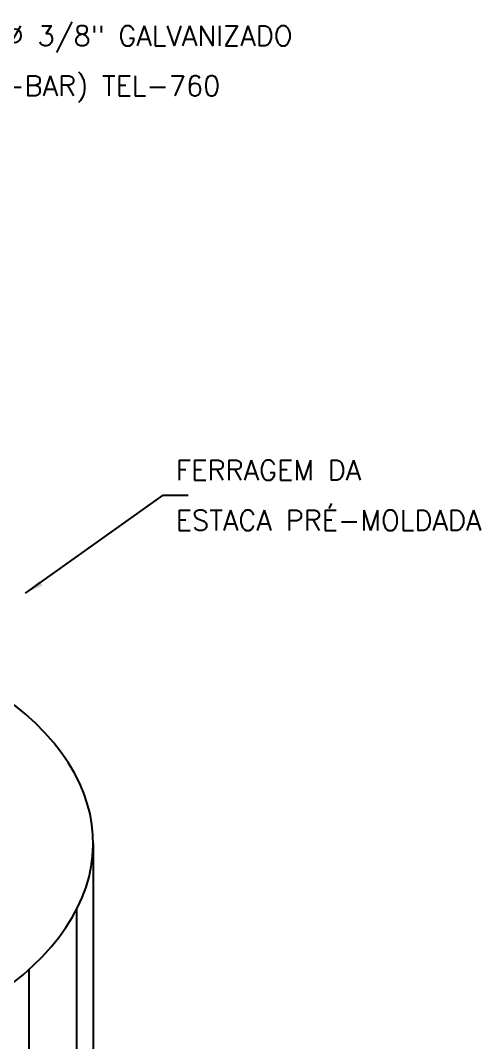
# Model space of a CAD drawing. Header units: millimetres. Extents: x -5876.6 to -5863.8, y -4440.8 to -4422.2.
# Drawn here: x -5868.39 to -5863.8, y -4432.44 to -4422.25 of the extents above; entities that cross this region are included whole.
import ezdxf

# ---------------------------------------------------------------- set-up
doc = ezdxf.new("R2010")
doc.units = ezdxf.units.MM
doc.header["$LTSCALE"] = 10
doc.layers.add('Termotécnica', color=7, linetype='Continuous')
doc.styles.add('r80', font='romans.shx')

msp = doc.modelspace()

# ---------------------------------------------------------------- linework, layer by layer
at = {"layer": 'Termotécnica', "color": 2}
for p, q in [((-5868.34, -4427.959), (-5866.968, -4426.984)), ((-5866.968, -4426.984), (-5866.718, -4426.984)), ((-5867.829, -4436.841), (-5867.829, -4431.11)), ((-5868.304, -4437.57), (-5868.304, -4431.711))]:
    msp.add_line(p, q, dxfattribs=at)
at = {"layer": 'Termotécnica', "color": 3}
msp.add_line((-5867.666, -4430.456), (-5867.666, -4435.8), dxfattribs=at)
msp.add_ellipse((-5871.689, -4430.456), major_axis=(-4.023, 0), ratio=0.577261, start_param=5.645125, end_param=10.06187, dxfattribs=at)
at = {"layer": 'Termotécnica', "color": 2}
msp.add_solid([(-5868.173, -4427.885), (-5868.205, -4427.835), (-5868.34, -4427.959)], dxfattribs=at)

# ---------------------------------------------------------------- texts
at = {"layer": 'Termotécnica', "color": 2, "style": 'r80'}
for s, p in [('VERGALHÃO %%c 3/8" GALVANIZADO', (-5870.176, -4422.5)), ('A FOGO (RE-BAR) TEL-760', (-5870.177, -4422.999)), ('FERRAGEM DA', (-5866.843, -4426.833)), ('ESTACA PRÉ-MOLDADA', (-5866.843, -4427.334))]:
    msp.add_text(s, height=0.2, dxfattribs=at).set_placement(p)

doc.saveas('drawing.dxf')
